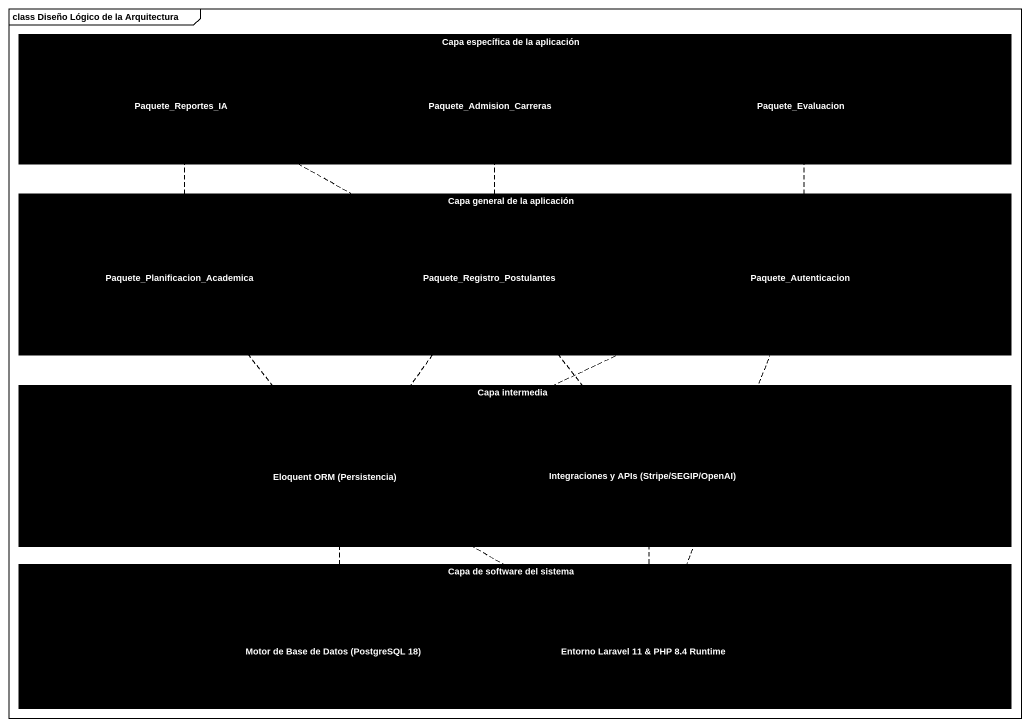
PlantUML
@startuml
mainframe class Diseño Lógico de la Arquitectura
rectangle "Capa específica de la aplicación" as Capa_específica_de_la #000000 {
  package Paquete_Reportes_IA #000000 {
  }
  package Paquete_Admision_Carreras #000000 {
  }
  package Paquete_Evaluacion #000000 {
  }
}
rectangle "Capa general de la aplicación" as Capa_general_de_la #000000 {
  package "Paquete_Planificacion_Academica" as Paquete_Planificacion #000000 {
  }
  package Paquete_Registro_Postulantes #000000 {
  }
  package Paquete_Autenticacion #000000 {
  }
}
rectangle "Capa intermedia" as Capa_intermedia #000000 {
  package "Eloquent ORM (Persistencia)" as Eloquent_ORM_Persistencia #000000 {
  }
  package "Integraciones y APIs (Stripe/SEGIP/OpenAI)" as Integraciones_y_APIs_Stripe #000000 {
  }
}
rectangle "Capa de software del sistema" as Capa_de_software_del_sistema #000000 {
  package "Motor de Base de Datos (PostgreSQL 18)" as Motor_de_Base_de_Datos #000000 {
  }
  package "Entorno Laravel 11 & PHP 8.4 Runtime" as Entorno_Laravel_11_PHP_8_4 #000000 {
  }
}
Paquete_Reportes_IA ..> Paquete_Planificacion
Paquete_Reportes_IA .right.> Paquete_Registro_Postulantes
Paquete_Admision_Carreras ..> Paquete_Registro_Postulantes
Paquete_Evaluacion ..> Paquete_Autenticacion
Paquete_Planificacion .right.> Paquete_Registro_Postulantes : <<access>>
Paquete_Planificacion .right.> Paquete_Registro_Postulantes
Paquete_Planificacion ..> Eloquent_ORM_Persistencia
Paquete_Registro_Postulantes .right.> Paquete_Autenticacion : <<import>>
Paquete_Registro_Postulantes .right.> Paquete_Autenticacion
Paquete_Registro_Postulantes ..> Eloquent_ORM_Persistencia
Paquete_Registro_Postulantes ..> Integraciones_y_APIs_Stripe
Paquete_Autenticacion .left.> Eloquent_ORM_Persistencia
Paquete_Autenticacion ..> Entorno_Laravel_11_PHP_8_4
Eloquent_ORM_Persistencia ..> Motor_de_Base_de_Datos
Eloquent_ORM_Persistencia .right.> Entorno_Laravel_11_PHP_8_4
Integraciones_y_APIs_Stripe ..> Entorno_Laravel_11_PHP_8_4
@enduml
